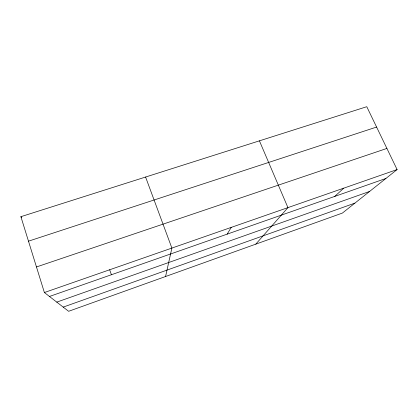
<?xml version="1.0" encoding="UTF-8"?>
<svg xmlns="http://www.w3.org/2000/svg" width="418" height="418" viewBox="0 0 418 418"><rect width="100%" height="100%" fill="white"/><g stroke="black" fill="none" stroke-linecap="round" stroke-linejoin="round"><path stroke-width="0.63" d="M165.575 276.512L171.882 248.083L145.589 177.033M227.152 234.143L231.238 227.392M255.785 244.149L287.934 207.621L259.421 140.84M334.745 196.408L343.753 188.163M397.1 169.562L342.389 213.076L68.625 311.295L44.386 292.532L20.9 216.681L366.774 106.705L397.1 169.562L44.386 292.532M63.212 307.105L354.908 203.122M56.775 302.12L369.58 191.454M49.47 296.466L385.918 178.455M36.47 266.956L386.901 148.427M28.487 241.17L376.592 127.062M20.9 216.681L21.71 217.684M109.668 269.777L111.402 274.741"/></g></svg>
